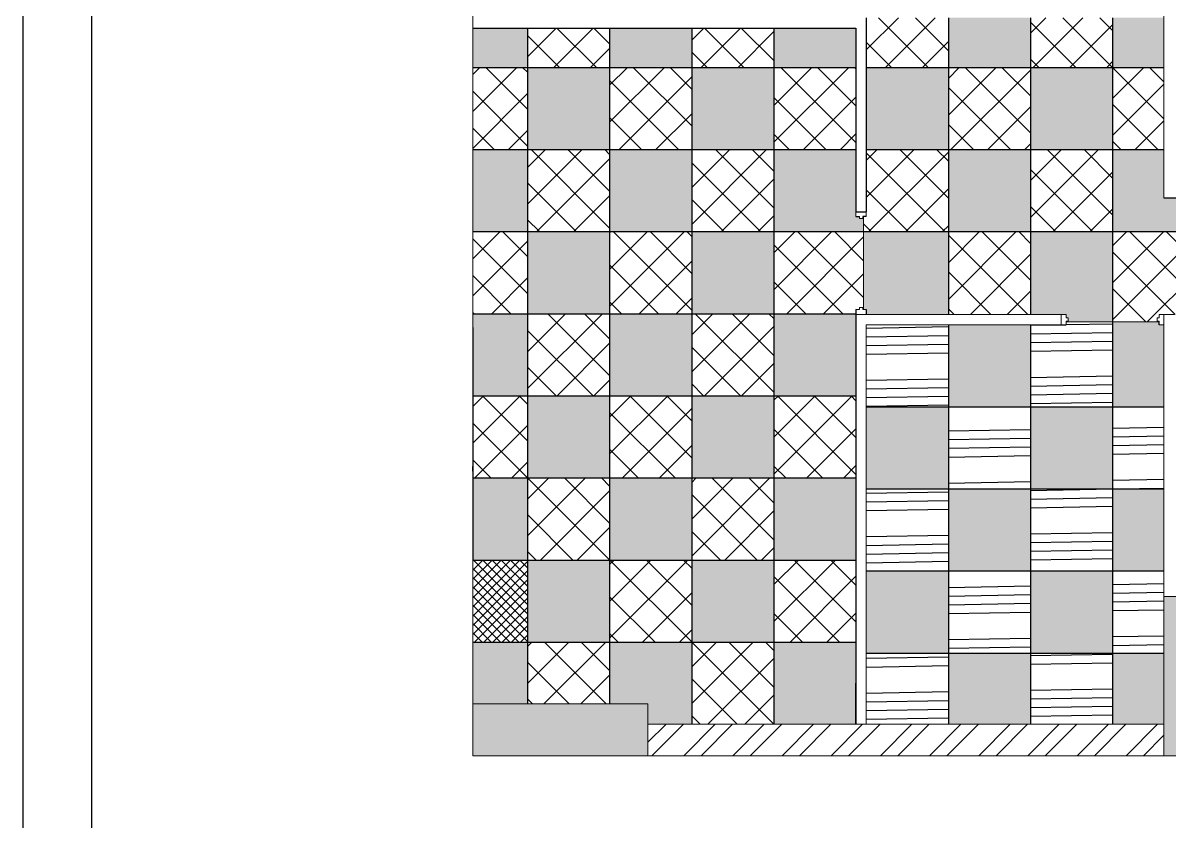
# Model space of a CAD drawing. Header units: millimetres. Extents: x 86441 to 190201, y 16532 to 98188.
# Drawn here: x 88097.2 to 88264.7, y 61583.1 to 61699.7 of the extents above; entities that cross this region are included whole.
import ezdxf

# ---------------------------------------------------------------- set-up
doc = ezdxf.new("R2010")
doc.units = ezdxf.units.MM
doc.header["$LTSCALE"] = 0.1
doc.layers.add('COLUMN', color=1, linetype='Continuous', lineweight=0)
pattern_1 = [(45, (86402.5287, 61063.236), (-2.694077, 2.694077), []), (135, (86402.5287, 61063.236), (-2.694077, -2.694077), [])]
pattern_2 = [(181, (86402.529, 61063.236), (0.132987, -7.61884), []), (181, (86401.237, 61064.4836), (0.132987, -7.61884), []), (181, (86399.945, 61065.731), (0.132987, -7.61884), []), (181, (86398.653, 61066.979), (0.132987, -7.61884), [])]

msp = doc.modelspace()

# ---------------------------------------------------------------- hatches: boundary and pattern name
at = {"true_color": 0xc7c8ca, "transparency": 33554687}
h = msp.add_hatch(dxfattribs=at)
h.set_pattern_fill('ANSI37', color=9, scale=1.2)
h.set_pattern_definition(pattern_1)
h.paths.add_polyline_path([(88232.48, 61700.49), (88220.48, 61700.49), (88220.48, 61693.23), (88232.48, 61693.23)])
h = msp.add_hatch(color=9, dxfattribs=at)
h.dxf.hatch_style = 1
h.paths.add_polyline_path([(88244.48, 61700.49), (88232.48, 61700.49), (88232.48, 61693.23), (88244.48, 61693.23)])
h = msp.add_hatch(dxfattribs=at)
h.set_pattern_fill('ANSI37', color=9, scale=1.2)
h.set_pattern_definition(pattern_1)
h.paths.add_polyline_path([(88256.48, 61700.49), (88244.48, 61700.49), (88244.48, 61693.23), (88256.48, 61693.23)])
h = msp.add_hatch(color=9, dxfattribs=at)
h.dxf.hatch_style = 1
h.paths.add_polyline_path([(88263.98, 61700.49), (88256.48, 61700.49), (88256.48, 61693.23), (88263.98, 61693.23)])
h = msp.add_hatch(color=9, dxfattribs=at)
h.dxf.hatch_style = 1
h.paths.add_polyline_path([(88170.98, 61698.99), (88162.98, 61698.99), (88162.98, 61693.23), (88170.98, 61693.23)])
h = msp.add_hatch(dxfattribs=at)
h.set_pattern_fill('ANSI37', color=9, scale=1.2)
h.set_pattern_definition(pattern_1)
h.paths.add_polyline_path([(88182.98, 61698.99), (88170.98, 61698.99), (88170.98, 61693.23), (88182.98, 61693.23)])
h = msp.add_hatch(color=9, dxfattribs=at)
h.dxf.hatch_style = 1
h.paths.add_polyline_path([(88194.98, 61698.99), (88182.98, 61698.99), (88182.98, 61693.23), (88194.98, 61693.23)])
h = msp.add_hatch(dxfattribs=at)
h.set_pattern_fill('ANSI37', color=9, scale=1.2)
h.set_pattern_definition(pattern_1)
h.paths.add_polyline_path([(88206.98, 61698.99), (88194.98, 61698.99), (88194.98, 61693.23), (88206.98, 61693.23)])
h = msp.add_hatch(color=9, dxfattribs=at)
h.dxf.hatch_style = 1
h.paths.add_polyline_path([(88218.98, 61698.99), (88206.98, 61698.99), (88206.98, 61693.23), (88218.98, 61693.23)])
h = msp.add_hatch(dxfattribs=at)
h.set_pattern_fill('ANSI37', color=9, scale=1.2)
h.set_pattern_definition(pattern_1)
h.paths.add_polyline_path([(88170.98, 61693.23), (88162.98, 61693.23), (88162.98, 61681.23), (88170.98, 61681.23)])
h = msp.add_hatch(color=9, dxfattribs=at)
h.dxf.hatch_style = 1
h.paths.add_polyline_path([(88182.98, 61693.23), (88170.98, 61693.23), (88170.98, 61681.23), (88182.98, 61681.23)])
h = msp.add_hatch(dxfattribs=at)
h.set_pattern_fill('ANSI37', color=9, scale=1.2)
h.set_pattern_definition(pattern_1)
h.paths.add_polyline_path([(88194.98, 61693.23), (88182.98, 61693.23), (88182.98, 61681.23), (88194.98, 61681.23)])
h = msp.add_hatch(color=9, dxfattribs=at)
h.dxf.hatch_style = 1
h.paths.add_polyline_path([(88206.98, 61693.23), (88194.98, 61693.23), (88194.98, 61681.23), (88206.98, 61681.23)])
h = msp.add_hatch(dxfattribs=at)
h.set_pattern_fill('ANSI37', color=9, scale=1.2)
h.set_pattern_definition(pattern_1)
h.paths.add_polyline_path([(88218.98, 61693.23), (88206.98, 61693.23), (88206.98, 61681.23), (88218.98, 61681.23)])
h = msp.add_hatch(color=9, dxfattribs=at)
h.dxf.hatch_style = 1
h.paths.add_polyline_path([(88232.48, 61693.23), (88220.48, 61693.23), (88220.48, 61681.23), (88232.48, 61681.23)])
h = msp.add_hatch(dxfattribs=at)
h.set_pattern_fill('ANSI37', color=9, scale=1.2)
h.set_pattern_definition(pattern_1)
h.paths.add_polyline_path([(88244.48, 61693.23), (88232.48, 61693.23), (88232.48, 61681.23), (88244.48, 61681.23)])
h = msp.add_hatch(color=9, dxfattribs=at)
h.dxf.hatch_style = 1
h.paths.add_polyline_path([(88256.48, 61693.23), (88244.48, 61693.23), (88244.48, 61681.23), (88256.48, 61681.23)])
h = msp.add_hatch(dxfattribs=at)
h.set_pattern_fill('ANSI37', color=9, scale=1.2)
h.set_pattern_definition(pattern_1)
h.paths.add_polyline_path([(88263.98, 61693.23), (88256.48, 61693.23), (88256.48, 61681.23), (88263.98, 61681.23)])
h = msp.add_hatch(color=9, dxfattribs=at)
h.dxf.hatch_style = 1
h.paths.add_polyline_path([(88170.98, 61681.23), (88162.98, 61681.23), (88162.98, 61669.23), (88170.98, 61669.23)])
h = msp.add_hatch(dxfattribs=at)
h.set_pattern_fill('ANSI37', color=9, scale=1.2)
h.set_pattern_definition(pattern_1)
h.paths.add_polyline_path([(88182.98, 61681.23), (88170.98, 61681.23), (88170.98, 61669.23), (88182.98, 61669.23)])
h = msp.add_hatch(color=9, dxfattribs=at)
h.dxf.hatch_style = 1
h.paths.add_polyline_path([(88194.98, 61681.23), (88182.98, 61681.23), (88182.98, 61669.23), (88194.98, 61669.23)])
h = msp.add_hatch(dxfattribs=at)
h.set_pattern_fill('ANSI37', color=9, scale=1.2)
h.set_pattern_definition(pattern_1)
h.paths.add_polyline_path([(88206.98, 61681.23), (88194.98, 61681.23), (88194.98, 61669.23), (88206.98, 61669.23)])
h = msp.add_hatch(color=9, dxfattribs=at)
h.dxf.hatch_style = 1
h.paths.add_polyline_path([(88218.98, 61681.23), (88206.98, 61681.23), (88206.98, 61669.23), (88220.08, 61669.23), (88220.08, 61671.13), (88219.48, 61671.13), (88219.48, 61671.43), (88218.98, 61671.43), (88218.98, 61672.13)])
h = msp.add_hatch(dxfattribs=at)
h.set_pattern_fill('ANSI37', color=9, scale=1.2)
h.set_pattern_definition(pattern_1)
h.paths.add_polyline_path([(88232.48, 61681.23), (88220.48, 61681.23), (88220.48, 61672.13), (88220.48, 61671.43), (88220.08, 61671.43), (88220.08, 61669.23), (88232.48, 61669.23)])
h = msp.add_hatch(color=9, dxfattribs=at)
h.dxf.hatch_style = 1
h.paths.add_polyline_path([(88244.48, 61681.23), (88232.48, 61681.23), (88232.48, 61669.23), (88244.48, 61669.23)])
h = msp.add_hatch(dxfattribs=at)
h.set_pattern_fill('ANSI37', color=9, scale=1.2)
h.set_pattern_definition(pattern_1)
h.paths.add_polyline_path([(88256.48, 61681.23), (88244.48, 61681.23), (88244.48, 61669.23), (88256.48, 61669.23)])
h = msp.add_hatch(color=9, dxfattribs=at)
h.dxf.hatch_style = 1
h.paths.add_polyline_path([(88268.48, 61674.17), (88263.98, 61674.17), (88263.98, 61681.23), (88256.48, 61681.23), (88256.48, 61669.23), (88268.48, 61669.23)])
h = msp.add_hatch(color=9, dxfattribs=at)
h.dxf.hatch_style = 1
h.paths.add_polyline_path([(88220.08, 61671.43), (88219.98, 61671.43), (88219.98, 61671.13), (88220.08, 61671.13)])
h = msp.add_hatch(dxfattribs=at)
h.set_pattern_fill('ANSI37', color=9, scale=1.2)
h.set_pattern_definition(pattern_1)
h.paths.add_polyline_path([(88170.98, 61669.23), (88162.98, 61669.23), (88162.98, 61657.23), (88170.98, 61657.23)])
h = msp.add_hatch(color=9, dxfattribs=at)
h.dxf.hatch_style = 1
h.paths.add_polyline_path([(88182.98, 61669.23), (88170.98, 61669.23), (88170.98, 61657.23), (88182.98, 61657.23)])
h = msp.add_hatch(dxfattribs=at)
h.set_pattern_fill('ANSI37', color=9, scale=1.2)
h.set_pattern_definition(pattern_1)
h.paths.add_polyline_path([(88194.98, 61669.23), (88182.98, 61669.23), (88182.98, 61657.23), (88194.98, 61657.23)])
h = msp.add_hatch(color=9, dxfattribs=at)
h.dxf.hatch_style = 1
h.paths.add_polyline_path([(88206.98, 61669.23), (88194.98, 61669.23), (88194.98, 61657.23), (88206.98, 61657.23)])
h = msp.add_hatch(dxfattribs=at)
h.set_pattern_fill('ANSI37', color=9, scale=1.2)
h.set_pattern_definition(pattern_1)
h.paths.add_polyline_path([(88220.08, 61669.23), (88206.98, 61669.23), (88206.98, 61657.23), (88218.98, 61657.23), (88218.98, 61657.83), (88219.48, 61657.83), (88219.48, 61658.13), (88220.08, 61658.13)])
h = msp.add_hatch(color=9, dxfattribs=at)
h.dxf.hatch_style = 1
h.paths.add_polyline_path([(88232.48, 61669.23), (88220.08, 61669.23), (88220.08, 61657.83), (88220.48, 61657.83), (88220.48, 61657.13), (88232.48, 61657.13)])
h = msp.add_hatch(dxfattribs=at)
h.set_pattern_fill('ANSI37', color=9, scale=1.2)
h.set_pattern_definition(pattern_1)
h.paths.add_polyline_path([(88244.48, 61669.23), (88232.48, 61669.23), (88232.48, 61657.13), (88244.48, 61657.13)])
h = msp.add_hatch(color=9, dxfattribs=at)
h.dxf.hatch_style = 1
h.paths.add_polyline_path([(88256.48, 61669.23), (88244.48, 61669.23), (88244.48, 61657.13), (88248.98, 61657.13), (88249.68, 61657.13), (88249.68, 61656.63), (88249.98, 61656.63), (88249.98, 61656.03), (88256.48, 61656.03)])
h = msp.add_hatch(dxfattribs=at)
h.set_pattern_fill('ANSI37', color=9, scale=1.2)
h.set_pattern_definition(pattern_1)
h.paths.add_polyline_path([(88268.48, 61669.23), (88256.48, 61669.23), (88256.48, 61656.03), (88263.18, 61656.03), (88263.28, 61656.03), (88263.28, 61656.13), (88262.98, 61656.13), (88262.98, 61656.63), (88263.28, 61656.63), (88263.28, 61657.13), (88263.98, 61657.13), (88266.18, 61657.13), (88266.18, 61656.63), (88266.48, 61656.63), (88266.48, 61656.13), (88266.18, 61656.13), (88266.18, 61656.03), (88268.48, 61656.03)])
h = msp.add_hatch(dxfattribs=at)
h.set_pattern_fill('ANSI37', color=9, scale=1.2)
h.set_pattern_definition(pattern_1)
h.paths.add_polyline_path([(88220.08, 61658.13), (88219.98, 61658.13), (88219.98, 61657.83), (88220.08, 61657.83)], flags=17)
h = msp.add_hatch(color=9, dxfattribs=at)
h.dxf.hatch_style = 1
h.paths.add_polyline_path([(88170.98, 61657.23), (88162.98, 61657.23), (88162.98, 61654.51), (88162.98, 61645.23), (88170.98, 61645.23)])
h = msp.add_hatch(dxfattribs=at)
h.set_pattern_fill('ANSI37', color=9, scale=1.2)
h.set_pattern_definition(pattern_1)
h.paths.add_polyline_path([(88182.98, 61657.23), (88170.98, 61657.23), (88170.98, 61645.23), (88182.98, 61645.23)])
h = msp.add_hatch(color=9, dxfattribs=at)
h.dxf.hatch_style = 1
h.paths.add_polyline_path([(88194.98, 61657.23), (88182.98, 61657.23), (88182.98, 61645.23), (88194.98, 61645.23)])
h = msp.add_hatch(dxfattribs=at)
h.set_pattern_fill('ANSI37', color=9, scale=1.2)
h.set_pattern_definition(pattern_1)
h.paths.add_polyline_path([(88206.98, 61657.23), (88194.98, 61657.23), (88194.98, 61645.23), (88206.98, 61645.23)])
h = msp.add_hatch(color=9, dxfattribs=at)
h.dxf.hatch_style = 1
h.paths.add_polyline_path([(88218.98, 61657.23), (88206.98, 61657.23), (88206.98, 61645.23), (88218.98, 61645.23)])
at = {"true_color": 0x66682c, "transparency": 33554687}
h = msp.add_hatch(dxfattribs=at)
h.set_pattern_fill('ANSI34', color=77, scale=0.4, angle=136)
h.set_pattern_definition(pattern_2)
h.paths.add_polyline_path([(88256.48, 61656.03), (88249.68, 61656.03), (88249.68, 61655.63), (88248.98, 61655.63), (88244.48, 61655.63), (88244.48, 61643.63), (88256.48, 61643.63)])
at = {"true_color": 0xc7c8ca, "transparency": 33554687}
h = msp.add_hatch(color=9, dxfattribs=at)
h.dxf.hatch_style = 1
h.paths.add_polyline_path([(88249.98, 61656.13), (88249.68, 61656.13), (88249.68, 61656.03), (88249.98, 61656.03)], flags=17)
at = {"true_color": 0x000000, "transparency": 33554687}
h = msp.add_hatch(color=18, dxfattribs=at)
h.dxf.hatch_style = 1
h.paths.add_polyline_path([(88263.98, 61655.63), (88263.28, 61655.63), (88263.28, 61656.03), (88262.98, 61656.03), (88256.48, 61656.03), (88256.48, 61643.63), (88263.98, 61643.63)])
at = {"true_color": 0x66682c, "transparency": 33554687}
h = msp.add_hatch(dxfattribs=at)
h.set_pattern_fill('ANSI34', color=77, scale=0.4, angle=136)
h.set_pattern_definition(pattern_2)
h.paths.add_polyline_path([(88232.48, 61655.63), (88220.48, 61655.63), (88220.48, 61643.63), (88232.48, 61643.63)])
at = {"true_color": 0x000000, "transparency": 33554687}
h = msp.add_hatch(color=18, dxfattribs=at)
h.dxf.hatch_style = 1
h.paths.add_polyline_path([(88244.48, 61655.63), (88232.48, 61655.63), (88232.48, 61643.63), (88244.48, 61643.63)])
at = {"true_color": 0xc7c8ca, "transparency": 33554687}
h = msp.add_hatch(dxfattribs=at)
h.set_pattern_fill('ANSI37', color=9, scale=1.2)
h.set_pattern_definition(pattern_1)
h.paths.add_polyline_path([(88170.98, 61645.23), (88162.98, 61645.23), (88162.98, 61634.21), (88162.98, 61633.23), (88170.98, 61633.23)])
h = msp.add_hatch(color=9, dxfattribs=at)
h.dxf.hatch_style = 1
h.paths.add_polyline_path([(88182.98, 61645.23), (88170.98, 61645.23), (88170.98, 61633.23), (88182.98, 61633.23)])
h = msp.add_hatch(dxfattribs=at)
h.set_pattern_fill('ANSI37', color=9, scale=1.2)
h.set_pattern_definition(pattern_1)
h.paths.add_polyline_path([(88194.98, 61645.23), (88182.98, 61645.23), (88182.98, 61633.23), (88194.98, 61633.23)])
h = msp.add_hatch(color=9, dxfattribs=at)
h.dxf.hatch_style = 1
h.paths.add_polyline_path([(88206.98, 61645.23), (88194.98, 61645.23), (88194.98, 61633.23), (88206.98, 61633.23)])
h = msp.add_hatch(dxfattribs=at)
h.set_pattern_fill('ANSI37', color=9, scale=1.2)
h.set_pattern_definition(pattern_1)
h.paths.add_polyline_path([(88218.98, 61645.23), (88206.98, 61645.23), (88206.98, 61633.23), (88218.98, 61633.23)])
at = {"true_color": 0x000000, "transparency": 33554687}
h = msp.add_hatch(color=18, dxfattribs=at)
h.dxf.hatch_style = 1
h.paths.add_polyline_path([(88232.48, 61643.63), (88220.48, 61643.63), (88220.48, 61631.63), (88232.48, 61631.63)])
at = {"true_color": 0x66682c, "transparency": 33554687}
h = msp.add_hatch(dxfattribs=at)
h.set_pattern_fill('ANSI34', color=77, scale=0.4, angle=136)
h.set_pattern_definition(pattern_2)
h.paths.add_polyline_path([(88244.48, 61643.63), (88232.48, 61643.63), (88232.48, 61631.63), (88244.48, 61631.63)])
at = {"true_color": 0x000000, "transparency": 33554687}
h = msp.add_hatch(color=18, dxfattribs=at)
h.dxf.hatch_style = 1
h.paths.add_polyline_path([(88256.48, 61643.63), (88244.48, 61643.63), (88244.48, 61631.63), (88256.48, 61631.63)])
at = {"true_color": 0x66682c, "transparency": 33554687}
h = msp.add_hatch(dxfattribs=at)
h.set_pattern_fill('ANSI34', color=77, scale=0.4, angle=136)
h.set_pattern_definition(pattern_2)
h.paths.add_polyline_path([(88263.98, 61643.63), (88256.48, 61643.63), (88256.48, 61631.63), (88263.98, 61631.63)])
at = {"true_color": 0xc7c8ca, "transparency": 33554687}
h = msp.add_hatch(color=9, dxfattribs=at)
h.dxf.hatch_style = 1
h.paths.add_polyline_path([(88170.98, 61633.23), (88162.98, 61633.23), (88162.98, 61621.23), (88170.98, 61621.23)])
h = msp.add_hatch(dxfattribs=at)
h.set_pattern_fill('ANSI37', color=9, scale=1.2)
h.set_pattern_definition(pattern_1)
h.paths.add_polyline_path([(88182.98, 61633.23), (88170.98, 61633.23), (88170.98, 61621.23), (88182.98, 61621.23)])
h = msp.add_hatch(color=9, dxfattribs=at)
h.dxf.hatch_style = 1
h.paths.add_polyline_path([(88194.98, 61633.23), (88182.98, 61633.23), (88182.98, 61621.23), (88194.98, 61621.23)])
h = msp.add_hatch(dxfattribs=at)
h.set_pattern_fill('ANSI37', color=9, scale=1.2)
h.set_pattern_definition(pattern_1)
h.paths.add_polyline_path([(88206.98, 61633.23), (88194.98, 61633.23), (88194.98, 61621.23), (88206.98, 61621.23)])
h = msp.add_hatch(color=9, dxfattribs=at)
h.dxf.hatch_style = 1
h.paths.add_polyline_path([(88218.98, 61633.23), (88206.98, 61633.23), (88206.98, 61621.23), (88218.98, 61621.23)])
at = {"true_color": 0x66682c, "transparency": 33554687}
h = msp.add_hatch(dxfattribs=at)
h.set_pattern_fill('ANSI34', color=77, scale=0.4, angle=136)
h.set_pattern_definition(pattern_2)
h.paths.add_polyline_path([(88232.48, 61631.63), (88220.48, 61631.63), (88220.48, 61619.63), (88232.48, 61619.63)])
at = {"true_color": 0x000000, "transparency": 33554687}
h = msp.add_hatch(color=18, dxfattribs=at)
h.dxf.hatch_style = 1
h.paths.add_polyline_path([(88244.48, 61631.63), (88232.48, 61631.63), (88232.48, 61619.63), (88244.48, 61619.63)])
at = {"true_color": 0x66682c, "transparency": 33554687}
h = msp.add_hatch(dxfattribs=at)
h.set_pattern_fill('ANSI34', color=77, scale=0.4, angle=136)
h.set_pattern_definition(pattern_2)
h.paths.add_polyline_path([(88256.48, 61631.63), (88244.48, 61631.63), (88244.48, 61619.63), (88256.48, 61619.63)])
at = {"true_color": 0x000000, "transparency": 33554687}
h = msp.add_hatch(color=18, dxfattribs=at)
h.dxf.hatch_style = 1
h.paths.add_polyline_path([(88263.98, 61631.63), (88256.48, 61631.63), (88256.48, 61619.63), (88263.98, 61619.63)])
at = {"true_color": 0x939598, "transparency": 33554687}
h = msp.add_hatch(dxfattribs=at)
h.set_pattern_fill('ANSI37', color=252, scale=0.3)
h.set_pattern_definition([(45, (86402.5287, 61323.5339), (-0.6735192, 0.6735192), []), (135, (86402.5287, 61323.5339), (-0.6735192, -0.6735192), [])])
h.paths.add_polyline_path([(88170.98, 61621.23), (88162.98, 61621.23), (88162.98, 61609.23), (88170.98, 61609.23)])
at = {"true_color": 0xc7c8ca, "transparency": 33554687}
h = msp.add_hatch(color=9, dxfattribs=at)
h.dxf.hatch_style = 1
h.paths.add_polyline_path([(88182.98, 61621.23), (88170.98, 61621.23), (88170.98, 61609.23), (88182.98, 61609.23)])
h = msp.add_hatch(dxfattribs=at)
h.set_pattern_fill('ANSI37', color=9, scale=1.2)
h.set_pattern_definition(pattern_1)
h.paths.add_polyline_path([(88194.98, 61621.23), (88182.98, 61621.23), (88182.98, 61609.23), (88194.98, 61609.23)])
h = msp.add_hatch(color=9, dxfattribs=at)
h.dxf.hatch_style = 1
h.paths.add_polyline_path([(88206.98, 61621.23), (88194.98, 61621.23), (88194.98, 61609.23), (88206.98, 61609.23)])
h = msp.add_hatch(dxfattribs=at)
h.set_pattern_fill('ANSI37', color=9, scale=1.2)
h.set_pattern_definition(pattern_1)
h.paths.add_polyline_path([(88218.98, 61621.23), (88206.98, 61621.23), (88206.98, 61609.23), (88218.98, 61609.23)])
at = {"true_color": 0x000000, "transparency": 33554687}
h = msp.add_hatch(color=18, dxfattribs=at)
h.dxf.hatch_style = 1
h.paths.add_polyline_path([(88232.48, 61619.63), (88220.48, 61619.63), (88220.48, 61607.63), (88232.48, 61607.63)])
at = {"true_color": 0x66682c, "transparency": 33554687}
h = msp.add_hatch(dxfattribs=at)
h.set_pattern_fill('ANSI34', color=77, scale=0.4, angle=136)
h.set_pattern_definition(pattern_2)
h.paths.add_polyline_path([(88244.48, 61619.63), (88232.48, 61619.63), (88232.48, 61607.63), (88244.48, 61607.63)])
at = {"true_color": 0x000000, "transparency": 33554687}
h = msp.add_hatch(color=18, dxfattribs=at)
h.dxf.hatch_style = 1
h.paths.add_polyline_path([(88256.48, 61619.63), (88244.48, 61619.63), (88244.48, 61607.63), (88256.48, 61607.63)])
at = {"true_color": 0x66682c, "transparency": 33554687}
h = msp.add_hatch(dxfattribs=at)
h.set_pattern_fill('ANSI34', color=77, scale=0.4, angle=136)
h.set_pattern_definition(pattern_2)
h.paths.add_polyline_path([(88263.98, 61615.91), (88263.98, 61619.63), (88256.48, 61619.63), (88256.48, 61607.63), (88263.98, 61607.63)])
at = {"true_color": 0xc7c8ca, "transparency": 33554687}
h = msp.add_hatch(color=9, dxfattribs=at)
h.dxf.hatch_style = 1
h.paths.add_polyline_path([(88170.98, 61609.23), (88162.98, 61609.23), (88162.98, 61600.21), (88170.98, 61600.21)])
h = msp.add_hatch(dxfattribs=at)
h.set_pattern_fill('ANSI37', color=9, scale=1.2)
h.set_pattern_definition(pattern_1)
h.paths.add_polyline_path([(88182.98, 61609.23), (88170.98, 61609.23), (88170.98, 61600.21), (88182.98, 61600.21)])
h = msp.add_hatch(color=9, dxfattribs=at)
h.dxf.hatch_style = 1
h.paths.add_polyline_path([(88194.98, 61609.23), (88182.98, 61609.23), (88182.98, 61600.21), (88188.58, 61600.21), (88188.58, 61597.23), (88194.98, 61597.23)])
h = msp.add_hatch(dxfattribs=at)
h.set_pattern_fill('ANSI37', color=9, scale=1.2)
h.set_pattern_definition(pattern_1)
h.paths.add_polyline_path([(88206.98, 61609.23), (88194.98, 61609.23), (88194.98, 61597.23), (88206.98, 61597.23)])
h = msp.add_hatch(color=9, dxfattribs=at)
h.dxf.hatch_style = 1
h.paths.add_polyline_path([(88218.98, 61609.23), (88206.98, 61609.23), (88206.98, 61597.23), (88218.98, 61597.23), (88218.98, 61603.23)])
at = {"true_color": 0x66682c, "transparency": 33554687}
h = msp.add_hatch(dxfattribs=at)
h.set_pattern_fill('ANSI34', color=77, scale=0.4, angle=136)
h.set_pattern_definition(pattern_2)
h.paths.add_polyline_path([(88232.48, 61607.63), (88220.48, 61607.63), (88220.48, 61597.23), (88232.48, 61597.23)])
at = {"true_color": 0x000000, "transparency": 33554687}
h = msp.add_hatch(color=18, dxfattribs=at)
h.dxf.hatch_style = 1
h.paths.add_polyline_path([(88244.48, 61607.63), (88232.48, 61607.63), (88232.48, 61597.23), (88244.48, 61597.23)])
at = {"true_color": 0x66682c, "transparency": 33554687}
h = msp.add_hatch(dxfattribs=at)
h.set_pattern_fill('ANSI34', color=77, scale=0.4, angle=136)
h.set_pattern_definition(pattern_2)
h.paths.add_polyline_path([(88256.48, 61607.63), (88244.48, 61607.63), (88244.48, 61597.23), (88256.48, 61597.23)])
at = {"true_color": 0x000000, "transparency": 33554687}
h = msp.add_hatch(color=18, dxfattribs=at)
h.dxf.hatch_style = 1
h.paths.add_polyline_path([(88263.98, 61607.63), (88256.48, 61607.63), (88256.48, 61597.23), (88263.98, 61597.23)])
at = {"layer": 'COLUMN', "true_color": 0xed1f24, "transparency": 33554687}
h = msp.add_hatch(dxfattribs=at)
h.set_pattern_fill('AR-CONC', color=240, scale=0.04)
h.set_pattern_definition([(50, (86402.529, 61063.236), (7.287387, -0.637563), [0.762, -8.382]), (355, (86402.529, 61063.236), (-1.409737, 7.642274), [0.6096, -6.705623]), (100.45144, (86403.136, 61063.183), (5.87765, 7.00471), [0.6476, -7.12361]), (46.1842, (86402.529, 61065.268), (10.84316, -1.681693), [1.143, -12.573]), (96.63556, (86403.432, 61065.128), (9.496165, 9.897045), [0.9714, -10.685424]), (351.18415, (86402.529, 61065.268), (9.496165, 9.897045), [0.9144, -10.05839]), (21, (86403.545, 61064.76), (6.064576, -4.090608), [0.762, -8.382]), (326, (86403.545, 61064.76), (2.47208, 7.367519), [0.6096, -6.7056]), (71.45144, (86404.05, 61064.419), (8.536657, 3.27691), [0.6476, -7.123598]), (37.5, (86402.5287, 61063.236), (0.123544, 3.3822016), [0, -6.62432, 0, -6.8072, 0, -6.731]), (7.5, (86402.5287, 61063.236), (2.6727865, 4.007223), [0, -3.88112, 0, -6.47192, 0, -2.5654]), (327.5, (86400.263, 61063.236), (5.4236238, -0.2291498), [0, -2.54, 0, -7.9248, 0, -10.5156]), (317.5, (86399.247, 61063.236), (5.925167, 1.01706), [0, -3.302, 0, -5.26288, 0, -7.4676])])
h.paths.add_polyline_path([(88553.79, 61702.51), (88530.49, 61702.51), (88530.49, 61696.47), (88553.79, 61696.47)])
h.paths.add_polyline_path([(88364.52, 61697.31), (88341.22, 61697.31), (88341.22, 61691.27), (88364.48, 61691.27)])
h.paths.add_polyline_path([(88188.58, 61806.77), (88162.98, 61806.77), (88162.98, 61799.19), (88188.58, 61799.19), (88188.58, 61799.7)])
h.paths.add_polyline_path([(88455.5, 61598.57), (88447.84, 61598.57), (88447.84, 61573.95), (88455.5, 61573.95)])
h.paths.add_polyline_path([(88347.26, 61597.23), (88341.22, 61597.23), (88341.22, 61573.95), (88347.26, 61573.95)])
h.paths.add_polyline_path([(88270.02, 61615.91), (88263.98, 61615.91), (88263.98, 61592.63), (88270.02, 61592.63)])
h.paths.add_polyline_path([(88188.58, 61600.21), (88162.98, 61600.21), (88162.98, 61592.63), (88188.58, 61592.63)])
h.paths.add_polyline_path([(88270.02, 61802.17), (88270.02, 61806.77), (88263.98, 61806.77), (88263.98, 61783.49), (88270.02, 61783.49)])
h.paths.add_polyline_path([(88347.26, 61806.77), (88341.22, 61806.77), (88341.22, 61783.49), (88347.26, 61783.49)])
h.paths.add_polyline_path([(88644.77, 61603.77), (88640.17, 61603.77), (88637.11, 61603.77), (88637.11, 61597.02), (88637.11, 61583.75), (88637.11, 61579.15), (88644.77, 61579.15)])
h.paths.add_polyline_path([(88536.53, 61610.53), (88531.99, 61610.53), (88530.49, 61610.53), (88530.49, 61602.43), (88530.49, 61579.15), (88536.53, 61579.15), (88536.53, 61583.75)])
h.paths.add_polyline_path([(88536.53, 61807.37), (88536.53, 61811.97), (88530.49, 61811.97), (88530.49, 61788.69), (88531.99, 61788.69), (88531.99, 61788.7), (88536.53, 61788.7), (88536.53, 61801.98)])
at = {"layer": 'COLUMN', "lineweight": 9, "true_color": 0x636466, "transparency": 33554687}
h = msp.add_hatch(dxfattribs=at)
h.set_pattern_fill('STEEL', color=251, scale=1.6)
h.set_pattern_definition([(45, (86402.5287, 61063.236), (-3.592102, 3.592102), []), (45, (86402.5287, 61065.776), (-3.592102, 3.592102), [])])
h.paths.add_polyline_path([(88408.05, 61604.57), (88401.26, 61604.57), (88401.26, 61601.57), (88408.05, 61601.57)])
h.paths.add_polyline_path([(88606.29, 61734.36), (88603.29, 61734.36), (88603.29, 61711.36), (88606.29, 61711.36)], flags=17)
h.paths.add_polyline_path([(88588.29, 61714.36), (88567.29, 61714.36), (88567.29, 61711.36), (88588.29, 61711.36)], flags=17)
h.paths.add_polyline_path([(88435.56, 61641.39), (88381.02, 61641.39), (88381.02, 61638.39), (88435.56, 61638.39)])
h.paths.add_polyline_path([(88401.26, 61597.23), (88401.26, 61602.43), (88398.26, 61602.43), (88398.26, 61597.23), (88398.26, 61578.55), (88401.26, 61578.55)])
h.paths.add_polyline_path([(88426.05, 61602.55), (88423.05, 61602.55), (88423.05, 61578.55), (88426.05, 61578.55), (88426.05, 61588.56)])
h.paths.add_polyline_path([(88398.26, 61600.39), (88389.26, 61600.39), (88389.26, 61597.39), (88398.26, 61597.39)])
h.paths.add_polyline_path([(88401.26, 61620.39), (88398.26, 61620.39), (88398.26, 61612.68), (88401.26, 61612.68)])
h.paths.add_polyline_path([(88398.26, 61620.39), (88365.26, 61620.39), (88365.26, 61617.39), (88398.26, 61617.39)])
h.paths.add_polyline_path([(88374.26, 61617.39), (88371.26, 61617.39), (88371.26, 61597.39), (88374.26, 61597.39), (88374.26, 61600.39)])
h.paths.add_polyline_path([(88450.9, 61604.57), (88447.84, 61604.57), (88441.05, 61604.57), (88441.05, 61601.57), (88447.84, 61601.57), (88450.9, 61601.57)], flags=17)
h.paths.add_polyline_path([(88263.98, 61597.23), (88188.58, 61597.23), (88188.58, 61592.63), (88263.98, 61592.63)])
h.paths.add_polyline_path([(88341.22, 61597.23), (88335.24, 61597.23), (88335.24, 61592.63), (88341.22, 61592.63)])
h.paths.add_polyline_path([(88277.46, 61597.23), (88270.02, 61597.23), (88270.02, 61592.63), (88277.46, 61592.63)])
h.paths.add_polyline_path([(88447.84, 61578.55), (88442.34, 61578.55), (88442.34, 61573.95), (88447.84, 61573.95)])
h.paths.add_polyline_path([(88431.55, 61578.55), (88417.55, 61578.55), (88417.55, 61573.95), (88431.55, 61573.95)])
h.paths.add_polyline_path([(88406.64, 61578.55), (88347.26, 61578.55), (88347.26, 61573.95), (88406.64, 61573.95)])
h.paths.add_polyline_path([(88440.16, 61638.39), (88435.56, 61638.39), (88435.56, 61624.07), (88450.9, 61624.07), (88450.9, 61598.61), (88455.5, 61598.61), (88455.5, 61628.67), (88440.16, 61628.67)])
h.paths.add_polyline_path([(88440.16, 61703.23), (88435.56, 61703.23), (88435.56, 61696.17), (88440.16, 61696.17)])
h.paths.add_polyline_path([(88440.16, 61806.77), (88435.56, 61806.77), (88420.28, 61806.77), (88420.28, 61802.17), (88435.56, 61802.17), (88435.56, 61761.01), (88440.16, 61761.01)])
h.paths.add_polyline_path([(88362.5, 61806.77), (88347.26, 61806.77), (88347.26, 61802.17), (88362.5, 61802.17)])
h.paths.add_polyline_path([(88277.46, 61806.77), (88270.02, 61806.77), (88270.02, 61802.17), (88277.46, 61802.17)])
h.paths.add_polyline_path([(88341.22, 61806.77), (88335.24, 61806.77), (88335.24, 61802.17), (88341.22, 61802.17)])
h.paths.add_polyline_path([(88263.98, 61806.77), (88188.58, 61806.77), (88188.58, 61802.17), (88263.98, 61802.17)])
edge = h.paths.add_edge_path()
edge.add_line((88640.17, 61603.77), (88644.77, 61603.77))
edge.add_line((88640.23, 61629.23), (88640.17, 61603.66))
edge.add_line((88644.77, 61633.87), (88644.77, 61603.77))
edge.add_line((88629.43, 61633.87), (88644.77, 61633.87))
edge.add_line((88624.83, 61629.27), (88640.23, 61629.23))
edge.add_line((88629.43, 61811.97), (88629.43, 61633.87))
edge.add_line((88624.83, 61807.37), (88624.83, 61629.27))
edge.add_line((88536.53, 61811.97), (88629.43, 61811.97))
edge.add_line((88536.53, 61807.37), (88624.83, 61807.37))
edge.add_line((88536.53, 61811.97), (88536.53, 61807.37))
h.paths.add_polyline_path([(88637.11, 61583.75), (88637.11, 61579.15), (88536.53, 61579.15), (88536.53, 61583.75)])

# ---------------------------------------------------------------- linework, layer by layer
at = {"color": 2, "transparency": 33554687}
for p, q in [((88097.25, 61975.5), (88097.25, 61381.5)), ((88107.25, 61975.5), (88107.25, 61381.5))]:
    msp.add_line(p, q, dxfattribs=at)
at = {"color": 4, "lineweight": 18, "transparency": 33554687}
for p, q in [((88162.98, 61799.19), (88162.98, 61654.51)), ((88220.48, 61672.13), (88220.48, 61700.49)), ((88162.98, 61698.99), (88218.98, 61698.99)), ((88162.98, 61698.99), (88162.98, 61645.23)), ((88218.98, 61698.99), (88218.98, 61672.13)), ((88218.98, 61657.13), (88248.98, 61657.13)), ((88218.98, 61657.13), (88218.98, 61597.23)), ((88263.98, 61657.13), (88265.48, 61657.13)), ((88220.48, 61655.63), (88220.48, 61597.23)), ((88220.48, 61655.63), (88248.98, 61655.63)), ((88263.98, 61655.63), (88263.98, 61615.91)), ((88162.98, 61634.21), (88162.98, 61600.21)), ((88162.98, 61600.21), (88162.98, 61606.21))]:
    msp.add_line(p, q, dxfattribs=at)
at = {"color": 25, "lineweight": 9, "transparency": 33554687}
msp.add_line((88263.98, 61783.49), (88263.98, 61674.17), dxfattribs=at)
at = {"transparency": 33554687}
for p, q in [((88220.48, 61700.49), (88220.48, 61672.13)), ((88232.48, 61700.49), (88232.48, 61657.13)), ((88244.48, 61700.49), (88244.48, 61657.13)), ((88256.48, 61700.49), (88256.48, 61656.03)), ((88162.98, 61698.99), (88218.98, 61698.99)), ((88170.98, 61698.99), (88170.98, 61600.21)), ((88182.98, 61698.99), (88182.98, 61600.21)), ((88194.98, 61698.99), (88194.98, 61597.23)), ((88206.98, 61698.99), (88206.98, 61597.23)), ((88218.98, 61698.99), (88218.98, 61672.13)), ((88263.98, 61674.17), (88325.48, 61674.17)), ((88218.98, 61672.13), (88220.48, 61672.13)), ((88218.98, 61657.83), (88218.98, 61597.23)), ((88220.48, 61657.83), (88220.48, 61657.13)), ((88162.98, 61634.21), (88162.98, 61621.23))]:
    msp.add_line(p, q, dxfattribs=at)
at = {"color": 9, "true_color": 0xc7c8ca, "transparency": 33554687}
for p, q in [((88162.98, 61693.23), (88218.98, 61693.23)), ((88220.48, 61693.23), (88263.98, 61693.23)), ((88162.98, 61681.23), (88218.98, 61681.23)), ((88220.48, 61681.23), (88263.98, 61681.23)), ((88162.98, 61669.23), (88220.08, 61669.23)), ((88220.08, 61669.23), (88364.52, 61669.23)), ((88162.98, 61657.23), (88218.98, 61657.23)), ((88162.98, 61645.23), (88218.98, 61645.23)), ((88162.98, 61633.23), (88218.98, 61633.23)), ((88162.98, 61621.23), (88218.98, 61621.23)), ((88162.98, 61609.23), (88218.98, 61609.23))]:
    msp.add_line(p, q, dxfattribs=at)
at = {"color": 7, "true_color": 0xffffff, "transparency": 33554687}
for p, q in [((88220.48, 61693.23), (88263.98, 61693.23)), ((88218.98, 61671.43), (88219.48, 61671.43)), ((88220.48, 61671.43), (88219.98, 61671.43)), ((88220.48, 61671.43), (88220.48, 61671.43)), ((88220.48, 61657.83), (88220.48, 61657.83)), ((88249.68, 61657.13), (88249.68, 61657.13)), ((88263.28, 61657.13), (88263.28, 61657.13)), ((88263.28, 61655.63), (88263.28, 61656.13)), ((88162.98, 61655.21), (88162.98, 61634.21)), ((88248.98, 61655.63), (88249.68, 61655.63)), ((88162.98, 61634.21), (88162.98, 61634.91))]:
    msp.add_line(p, q, dxfattribs=at)
at = {"color": 17, "lineweight": 5, "true_color": 0x76432c, "transparency": 33554687}
msp.add_line((88325.48, 61674.17), (88263.98, 61674.17), dxfattribs=at)
at = {"color": 4, "lineweight": 5, "transparency": 33554687}
for p, q in [((88220.48, 61672.13), (88218.98, 61672.13)), ((88218.98, 61672.13), (88218.98, 61671.43)), ((88219.48, 61671.43), (88219.48, 61671.13)), ((88219.98, 61671.13), (88219.48, 61671.13)), ((88219.98, 61671.13), (88219.98, 61671.43)), ((88219.98, 61671.43), (88220.48, 61671.43)), ((88220.08, 61671.43), (88220.08, 61657.83)), ((88220.48, 61672.13), (88220.48, 61671.43)), ((88218.98, 61657.83), (88219.48, 61657.83)), ((88218.98, 61657.13), (88218.98, 61657.83)), ((88219.48, 61657.83), (88219.48, 61658.13)), ((88219.98, 61658.13), (88219.48, 61658.13)), ((88219.98, 61657.83), (88219.98, 61658.13)), ((88220.48, 61657.83), (88219.98, 61657.83)), ((88220.48, 61657.13), (88220.48, 61657.83)), ((88220.48, 61657.13), (88218.98, 61657.13)), ((88248.98, 61657.13), (88248.98, 61655.63)), ((88248.98, 61657.13), (88249.68, 61657.13)), ((88249.68, 61657.13), (88249.68, 61656.63)), ((88249.68, 61656.63), (88249.98, 61656.63)), ((88249.68, 61655.63), (88249.68, 61656.13)), ((88249.68, 61656.13), (88249.98, 61656.13)), ((88249.68, 61656.03), (88263.18, 61656.03)), ((88249.98, 61656.63), (88249.98, 61656.13)), ((88263.28, 61656.63), (88262.98, 61656.63)), ((88262.98, 61656.63), (88262.98, 61656.13)), ((88263.28, 61656.13), (88262.98, 61656.13)), ((88263.28, 61656.03), (88262.98, 61656.03)), ((88263.28, 61657.13), (88263.28, 61656.63)), ((88263.98, 61657.13), (88263.28, 61657.13)), ((88263.98, 61657.13), (88263.98, 61655.63)), ((88263.98, 61655.63), (88263.28, 61655.63))]:
    msp.add_line(p, q, dxfattribs=at)
at = {"color": 77, "true_color": 0x66682c, "transparency": 33554687}
for p, q in [((88256.48, 61656.03), (88256.48, 61597.23)), ((88232.48, 61655.63), (88232.48, 61597.23)), ((88244.48, 61655.63), (88244.48, 61597.23)), ((88220.48, 61643.63), (88263.98, 61643.63)), ((88220.48, 61631.63), (88263.98, 61631.63)), ((88220.48, 61619.63), (88263.98, 61619.63)), ((88220.48, 61607.63), (88263.98, 61607.63))]:
    msp.add_line(p, q, dxfattribs=at)
at = {"color": 251, "true_color": 0x524d49, "transparency": 33554687}
for p in [(88218.98, 61609.23), (88218.98, 61597.23)]:
    msp.add_line(p, (88218.98, 61603.23), dxfattribs=at)
at = {"color": 18, "lineweight": 5, "true_color": 0x000000, "transparency": 33554687}
for p, q in [((88188.58, 61597.23), (88263.98, 61597.23)), ((88188.58, 61592.63), (88263.98, 61592.63))]:
    msp.add_line(p, q, dxfattribs=at)
at = {"transparency": 33554687}
for points in [[(88219.98, 61671.43), (88220.08, 61671.43)], [(88219.98, 61658.13), (88220.08, 61658.13)]]:
    msp.add_lwpolyline(points, dxfattribs=at)
at = {"layer": 'COLUMN', "transparency": 33554687}
for p, q in [((88263.98, 61615.91), (88270.02, 61615.91)), ((88263.98, 61592.63), (88263.98, 61615.91)), ((88162.98, 61600.21), (88188.58, 61600.21)), ((88162.98, 61600.21), (88162.98, 61592.63)), ((88188.58, 61600.21), (88188.58, 61592.63)), ((88162.98, 61592.63), (88188.58, 61592.63)), ((88263.98, 61592.63), (88270.02, 61592.63))]:
    msp.add_line(p, q, dxfattribs=at)

doc.saveas('drawing.dxf')
